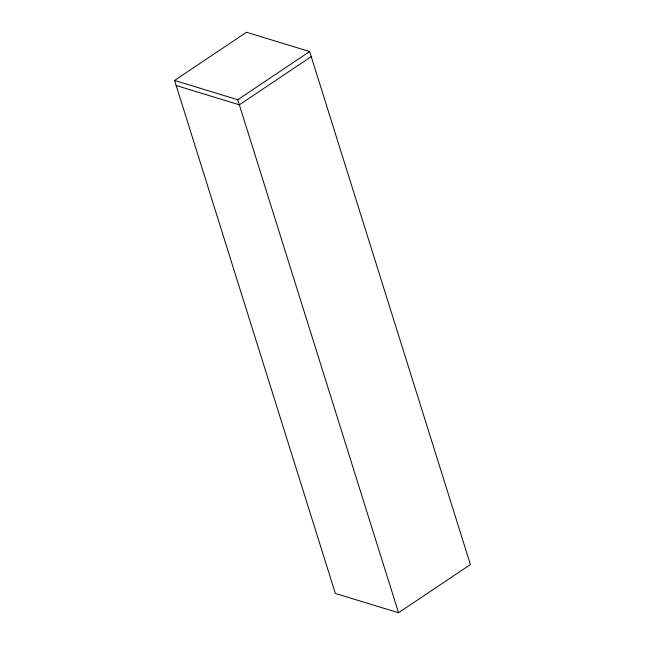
<?xml version="1.0" encoding="UTF-8"?>
<svg xmlns="http://www.w3.org/2000/svg" width="645" height="645" viewBox="0 0 645 645"><rect width="100%" height="100%" fill="white"/><g stroke="black" fill="none" stroke-linecap="round" stroke-linejoin="round"><path stroke-width="0.97" d="M174.585 80.448L246.463 32.25L309.64 51.536L470.415 564.552L398.537 612.75L335.36 593.465L174.585 80.448L237.763 99.733L309.64 51.536M311.237 56.615L239.359 104.812L176.182 85.527M237.763 99.733L398.537 612.75"/></g></svg>
